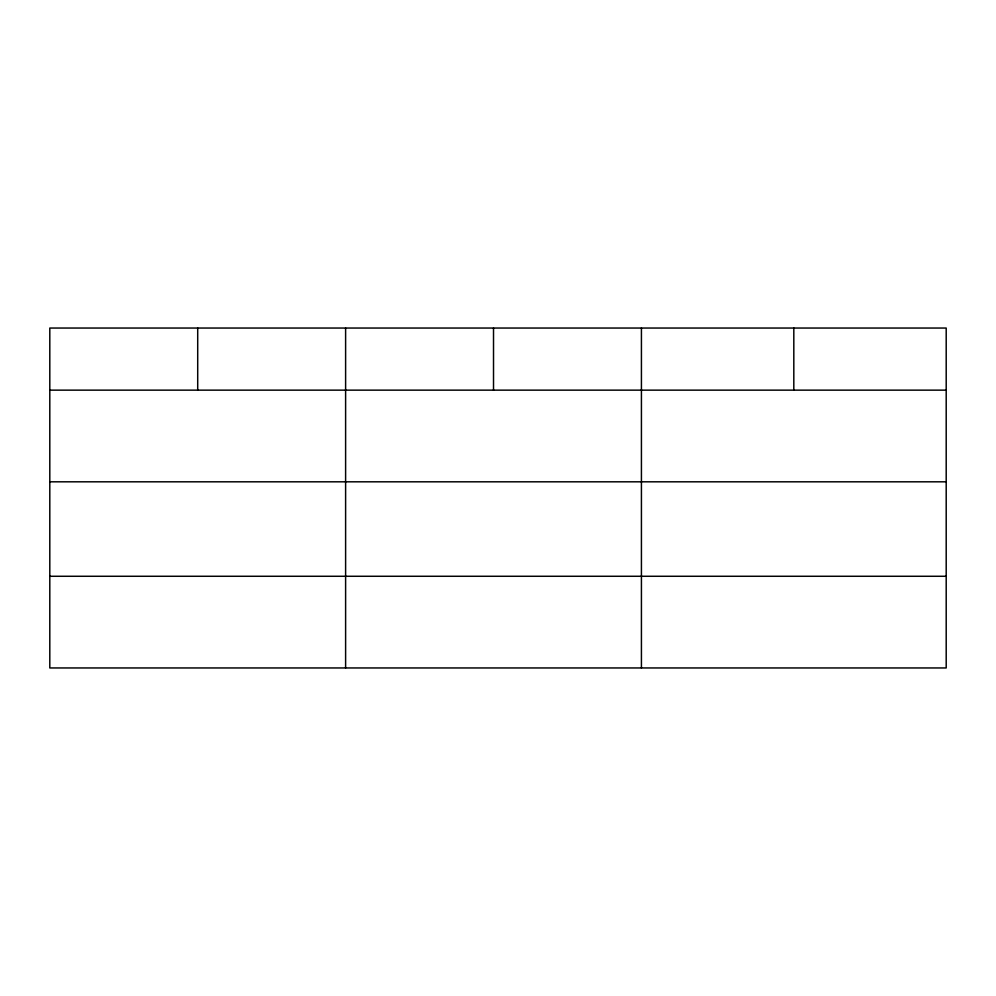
<?xml version="1.0" encoding="UTF-8"?>
<svg xmlns="http://www.w3.org/2000/svg" width="996" height="996" viewBox="0 0 996 996"><rect width="100%" height="100%" fill="white"/><g stroke="black" fill="none" stroke-linecap="round" stroke-linejoin="round"><path stroke-width="1.49" d="M946.2 481.815L946.2 328.045L49.8 328.045L49.8 667.955L946.2 667.955L946.2 481.815L49.8 481.815M49.8 390.146L946.2 390.146M49.8 576.273L946.2 576.273M793.812 328.045L793.812 390.146M641.424 328.045L641.424 667.955M493.518 328.045L493.518 390.146M345.612 328.045L345.612 667.955M197.706 328.045L197.706 390.146"/></g></svg>
